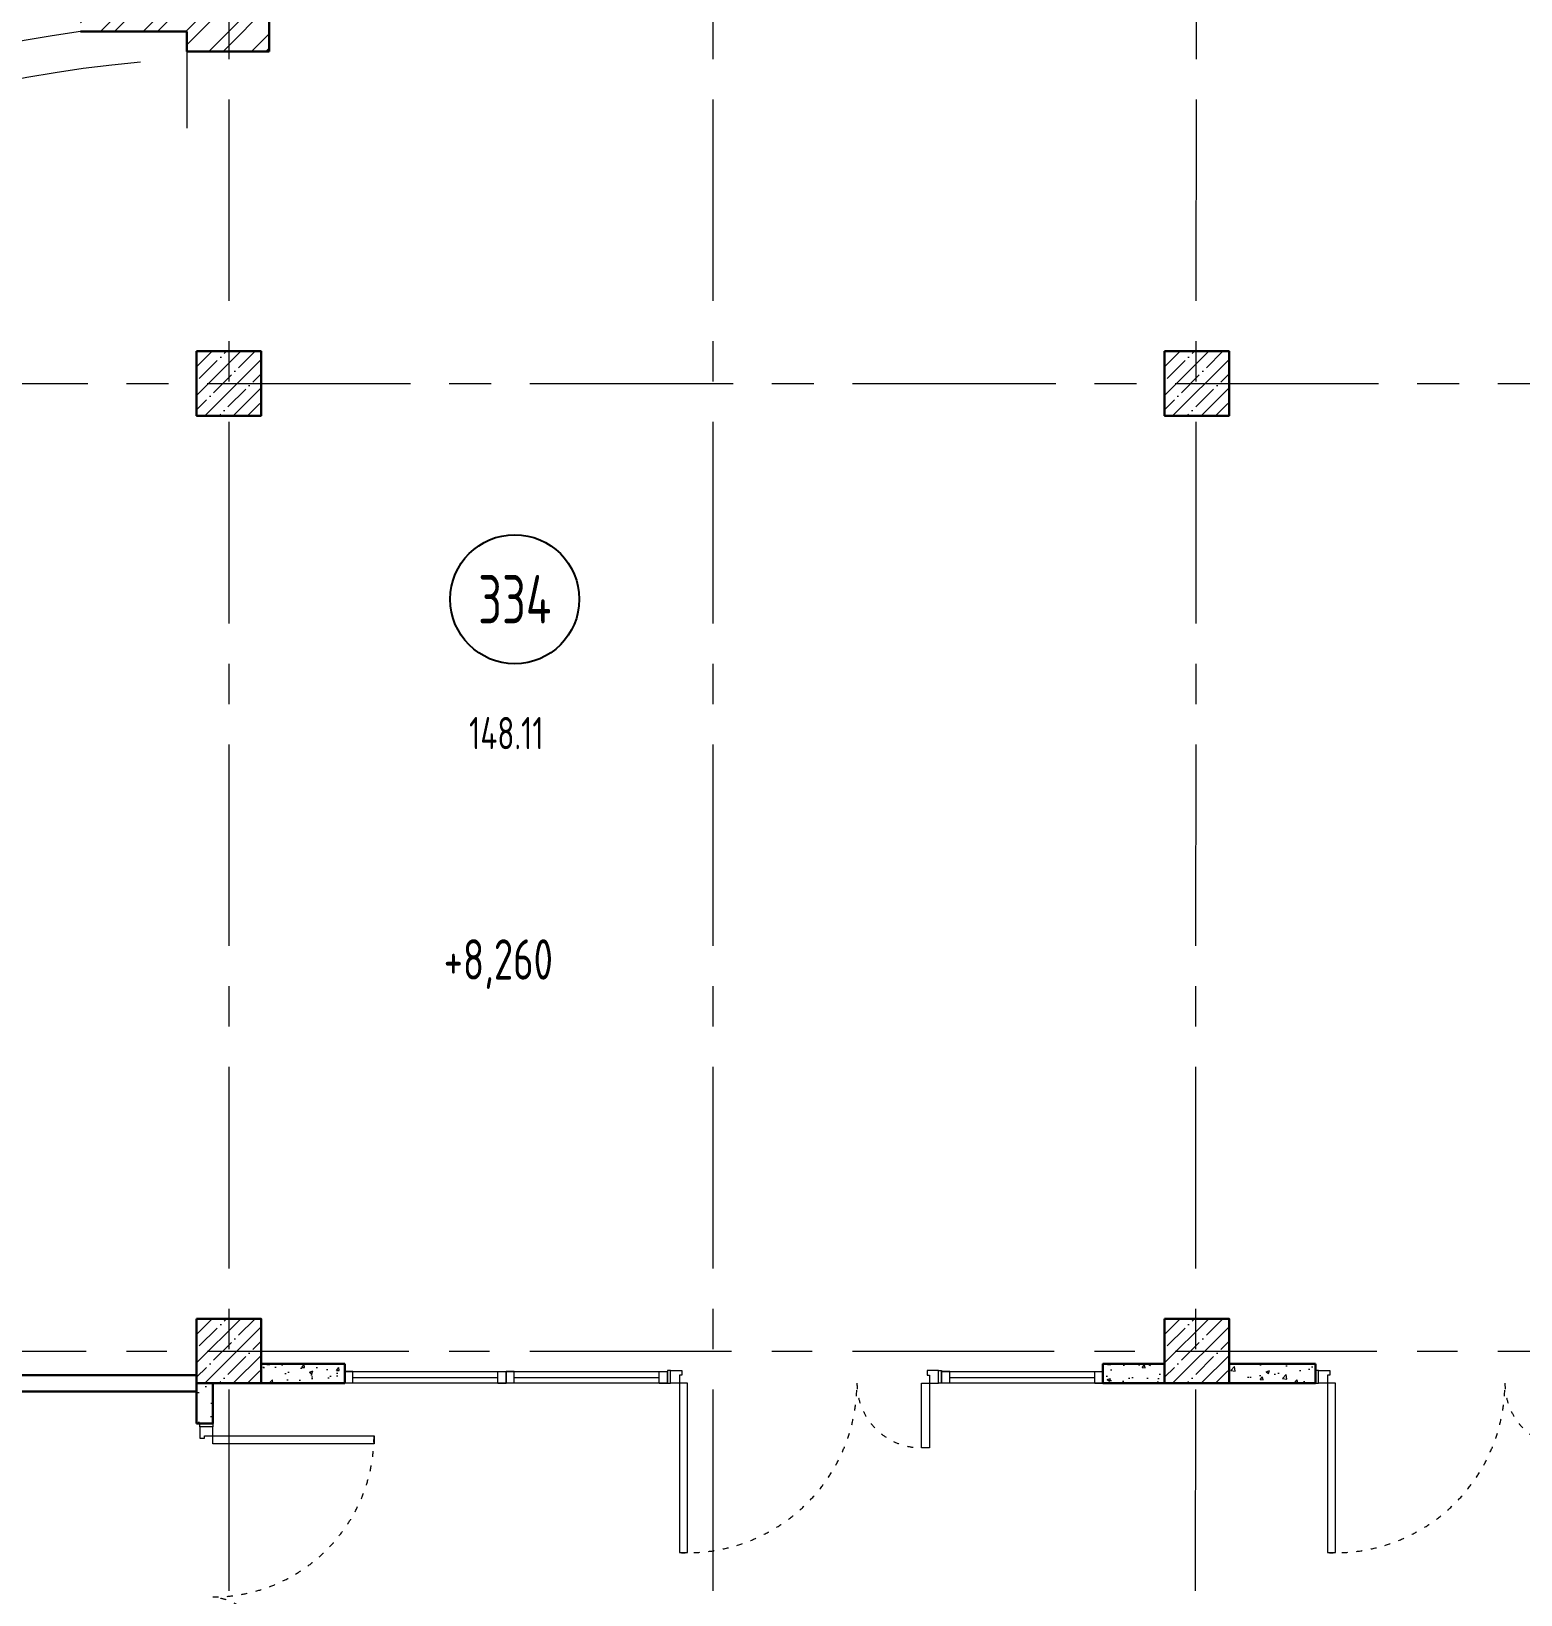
# Model space of a CAD drawing. Header units: millimetres. Extents: x -8689834 to 9419935, y 0 to 135940.
# Drawn here: x 62418 to 71651, y 117090 to 126785 of the extents above; entities that cross this region are included whole.
import ezdxf
from ezdxf import colors
from ezdxf.entities.mleader import LeaderData, LeaderLine
from ezdxf.enums import TextEntityAlignment as Align
from ezdxf.math import Vec2, Vec3

# ---------------------------------------------------------------- set-up
doc = ezdxf.new("R2010")
doc.units = ezdxf.units.MM
doc.header["$MEASUREMENT"] = 0
doc.linetypes.add('ACAD_ISO03W100', pattern=[30, 12, -18])
doc.linetypes.add('CENTER', pattern=[2, 1.25, -0.25, 0.25, -0.25])
doc.layers.get('0').update_dxf_attribs({"color": 250, "lineweight": 9})
for name, color, linetype, lineweight in [('АР_Витраж', 4, 'Continuous', 15), ('АР_Двери', 175, 'Continuous', 18), ('АР_Колонны', 250, 'Continuous', 30), ('АР_Колонны Штрих', 250, 'Continuous', 5), ('АР_Маркер экспликации', 239, 'Continuous', 13), ('АР_Номер помещения', 1, 'Continuous', 25), ('АР_Оси', 7, 'Continuous', 9), ('АР_Отметки', 250, 'Continuous', 15), ('АР_Перегородки газоблок', 165, 'Continuous', 30), ('АР_Перегородки газоблок_Штрих', 165, 'Continuous', 5), ('АР_Подоконники', 163, 'Continuous', 9), ('АР_Помещения_площадь', 19, 'Continuous', 9), ('АР_Сущ Несущая стена', 216, 'Continuous', 30), ('АР_Штриховка кирпич', 250, 'Continuous', 9)]:
    doc.layers.add(name, color=color, linetype=linetype, lineweight=lineweight)
doc.layers.get('0').freeze()
doc.styles.add('ISOCPEUR', font='isocpeur.ttf', dxfattribs={"width": 0.7})
doc.styles.get("Standard").update_dxf_attribs({"font": 'isocpeur.ttf', "width": 0.7})
pattern_1 = [(50, (0, 0), (215.17805, -18.82564), [22.5, -247.5]), (355, (0, 0), (-41.6254, 225.65764), [18, -198]), (100.45144, (17.93, -1.57), (173.55265, 206.832), [19.12206, -210.34263]), (46.1842, (0, 60), (320.1724, -49.6558), [33.75, -371.25]), (96.63564, (26.68, 55.86), (280.3986, 292.2356), [28.6831, -315.5141]), (351.18416, (0, 60), (280.3986, 292.2356), [27, -297]), (21, (30, 45), (179.07212, -120.78567), [22.5, -247.5]), (326, (30, 45), (72.9946, 217.545), [18, -198]), (71.45144, (44.92, 34.93), (252.0667, 96.75935), [19.12206, -210.34263]), (37.5, (0, 0), (3.647957, 99.868156), [0, -195.6, 0, -201, 0, -198.75]), (7.5, (0, 0), (78.92086, 118.32351), [0, -114.6, 0, -191.1, 0, -75.75]), (327.5, (-66.9, 0), (160.14673, -6.76646), [0, -75, 0, -234, 0, -310.5]), (317.5, (-96.9, 0), (174.95585, 30.0315), [0, -97.5, 0, -155.4, 0, -220.5])]

# ---------------------------------------------------------------- blocks, each defined once
blk = doc.blocks.new('*U41')
at = {"linetype": 'ByBlock'}
for p, q in [((0, 0), (0, -74)), ((50, 0), (0, 0)), ((0, -74), (0, 0)), ((1000, 0), (0, 0)), ((50, -74), (0, -74)), ((0, -74), (1000, -74)), ((50, 0), (50, -74)), ((950, 0), (50, 0)), ((50, -37), (950, -37)), ((50, -74), (950, -74)), ((950, 0), (1000, 0)), ((950, 0), (950, -74)), ((950, -74), (1000, -74)), ((1000, 0), (1000, -74)), ((1000, -74), (1000, 0))]:
    blk.add_line(p, q, dxfattribs=at)
blk = doc.blocks.new('*U42')
at = {"linetype": 'ByBlock'}
for p, q in [((0, 0), (0, -74)), ((50, 0), (0, 0)), ((0, -74), (0, 0)), ((1000, 0), (0, 0)), ((50, -74), (0, -74)), ((0, -74), (1000, -74)), ((50, 0), (50, -74)), ((950, 0), (50, 0)), ((50, -37), (950, -37)), ((50, -74), (950, -74)), ((950, 0), (1000, 0)), ((950, 0), (950, -74)), ((950, -74), (1000, -74)), ((1000, 0), (1000, -74)), ((1000, -74), (1000, 0))]:
    blk.add_line(p, q, dxfattribs=at)
blk = doc.blocks.new('*U1761')
at = {"layer": 'АР_Номер помещения', "color": 7}
blk.add_circle((-20232.7, 2600.1), 400, dxfattribs=at)
at = {"layer": 'АР_Номер помещения', "color": 7, "style": 'ISOCPEUR', "width": 0.7}
blk.add_attdef('НОМЕР_ПОМЕЩЕНИЯ', text='', height=300, dxfattribs=at).set_placement((-20232.7, 2600.1), align=Align.MIDDLE_CENTER)
at = {"layer": 'АР_Помещения_площадь', "color": 7, "lineweight": 30, "width": 0.7, "flags": 104}
blk.add_attdef('ИМЯ_ПОМЕЩЕНИЯ', text='', height=100, dxfattribs=at).set_placement((157.6, 1217.1), align=Align.MIDDLE_CENTER)
blk = doc.blocks.new('Полуторная_на лестницу')
for points in [[(75, 80), (75, 1080), (124.9, 1080), (124.9, 80)], [(1375.1, 430), (1375.1, 80), (1425, 80), (1425, 430)]]:
    blk.add_lwpolyline(points, close=True)
for points in [[(0, 0), (0, 80), (20, 80), (20, 0), (0, 0)], [(20, 80), (20, 0), (90, 0), (90, 30), (75, 30), (75, 80), (20, 80)], [(1480, 80), (1480, 0), (1410, 0), (1410, 30), (1425, 30), (1425, 80), (1480, 80)], [(1500, 0), (1500, 80), (1480, 80), (1480, 0), (1500, 0)]]:
    blk.add_lwpolyline(points)
at = {"linetype": 'ACAD_ISO03W100', "ltscale": 3}
for centre, radius, start, end in [((75, 80), 1000, 0, 90), ((1465.4, 39.6), 392.5, 95.90754, 174.09246)]:
    blk.add_arc(centre, radius, start, end, dxfattribs=at)
blk = doc.blocks.new('Дверь_1700')
at = {"layer": 'АР_Двери'}
for points in [[(22995, 82160.9), (22995, 82080.9), (23015, 82080.9), (23015, 82160.9), (22995, 82160.9)], [(23015, 82080.9), (23015, 82160.9), (23085, 82160.9), (23085, 82130.9), (23070, 82130.9), (23070, 82080.9), (23015, 82080.9)], [(24675, 82080.9), (24675, 82160.9), (24605, 82160.9), (24605, 82130.9), (24620, 82130.9), (24620, 82080.9), (24675, 82080.9)], [(24695, 82160.9), (24695, 82080.9), (24675, 82080.9), (24675, 82160.9), (24695, 82160.9)]]:
    blk.add_lwpolyline(points, dxfattribs=at)
for points in [[(23070, 82080.9), (23070, 81030.9), (23119.9, 81030.9), (23119.9, 82080.9)], [(24570.2, 81680.9), (24570.2, 82080.9), (24620, 82080.9), (24620, 81680.9)]]:
    blk.add_lwpolyline(points, close=True, dxfattribs=at)
at = {"layer": 'АР_Двери', "linetype": 'ACAD_ISO03W100', "ltscale": 3}
for centre, radius, start, end in [((23117.8, 82082.2), 1052.3, 267.39653, 359.9316), ((24570.2, 82080.9), 400, 180, 270)]:
    blk.add_arc(centre, radius, start, end, dxfattribs=at)
blk = doc.blocks.new('_DotSmall')
at = {"color": 0, "linetype": 'ByBlock', "const_width": 0.5}
blk.add_lwpolyline([(-0.0625, 0, 1), (0.0625, 0, 1)], format="xyb", close=True, dxfattribs=at)

msp = doc.modelspace()

# ---------------------------------------------------------------- hatches: boundary and pattern name
at = {"layer": 'АР_Колонны Штрих', "ltscale": 100}
h = msp.add_hatch(dxfattribs=at)
h.set_pattern_fill('ANSI35', color=256, scale=500)
h.set_pattern_definition([(45, (-893609.7, 164672.16), (-88.388348, 88.388348), []), (45, (-893521.31, 164672.16), (-88.388348, 88.388348), [156.25, -31.25, 0, -31.25])])
h.paths.add_polyline_path([(63842.4, 124800.7), (63442.4, 124800.7), (63442.4, 124400.7), (63842.4, 124400.7)])
h = msp.add_hatch(dxfattribs=at)
h.set_pattern_fill('ANSI35', color=256, scale=500)
h.set_pattern_definition([(45, (-887609.7, 164672.16), (-88.388348, 88.388348), []), (45, (-887521.31, 164672.16), (-88.388348, 88.388348), [156.25, -31.25, 0, -31.25])])
h.paths.add_polyline_path([(69842.4, 124800.7), (69442.4, 124800.7), (69442.4, 124400.7), (69842.4, 124400.7)])
h = msp.add_hatch(dxfattribs=at)
h.set_pattern_fill('ANSI35', color=256, scale=500)
h.set_pattern_definition([(45, (-893609.7, 158672.16), (-88.388348, 88.388348), []), (45, (-893521.31, 158672.16), (-88.388348, 88.388348), [156.25, -31.25, 0, -31.25])])
h.paths.add_polyline_path([(63842.4, 118800.7), (63442.4, 118800.7), (63442.4, 118400.7), (63842.4, 118400.7)])
h = msp.add_hatch(dxfattribs=at)
h.set_pattern_fill('ANSI35', color=256, scale=500)
h.set_pattern_definition([(45, (-887609.7, 158672.16), (-88.388348, 88.388348), []), (45, (-887521.31, 158672.16), (-88.388348, 88.388348), [156.25, -31.25, 0, -31.25])])
h.paths.add_polyline_path([(69842.4, 118800.7), (69442.4, 118800.7), (69442.4, 118400.7), (69842.4, 118400.7)])
at = {"layer": 'АР_Перегородки газоблок_Штрих', "ltscale": 100}
h = msp.add_hatch(dxfattribs=at)
h.set_pattern_fill('AR-CONC', color=256, scale=30)
h.set_pattern_definition(pattern_1)
h.paths.add_polyline_path([(63842.4, 118520.8), (63842.4, 118400.8), (63842.4, 118400.8), (63842.4, 118520.8), (63650.3, 118520.8), (64360.8, 118520.7), (64360.8, 118400.8), (63842.4, 118400.8), (63842.4, 118520.8), (63842.4, 118520.8), (63842.4, 118400.8), (63842.4, 118520.8)])
h = msp.add_hatch(dxfattribs=at)
h.set_pattern_fill('AR-CONC', color=256, scale=30)
h.set_pattern_definition([(50, (130, 0), (215.17805, -18.82564), [22.5, -247.5]), (355, (130, 0), (-41.6254, 225.65764), [18, -198]), (100.45144, (147.93, -1.57), (173.55265, 206.832), [19.12206, -210.34263]), (46.1842, (130, 60), (320.1724, -49.6558), [33.75, -371.25]), (96.63564, (156.68, 55.86), (280.3986, 292.2356), [28.6831, -315.5141]), (351.18416, (130, 60), (280.3986, 292.2356), [27, -297]), (21, (160, 45), (179.07212, -120.78567), [22.5, -247.5]), (326, (160, 45), (72.9946, 217.545), [18, -198]), (71.45144, (174.92, 34.93), (252.0667, 96.75935), [19.12206, -210.34263]), (37.5, (130, 0), (3.647957, 99.868156), [0, -195.6, 0, -201, 0, -198.75]), (7.5, (130, 0), (78.92086, 118.32351), [0, -114.6, 0, -191.1, 0, -75.75]), (327.5, (63.1, 0), (160.14673, -6.76646), [0, -75, 0, -234, 0, -310.5]), (317.5, (33.1, 0), (174.95585, 30.0315), [0, -97.5, 0, -155.4, 0, -220.5])])
h.paths.add_polyline_path([(69060.8, 118520.7), (69060.8, 118400.7), (69060.8, 118400.7), (69060.8, 118520.7), (69442.4, 118520.7), (69442.4, 118400.7), (69060.8, 118400.7), (69060.8, 118520.7), (69060.8, 118520.7), (69060.8, 118400.7), (69060.8, 118520.7)])
h = msp.add_hatch(dxfattribs=at)
h.set_pattern_fill('AR-CONC', color=256, scale=30)
h.set_pattern_definition(pattern_1)
h.paths.add_polyline_path([(70377.4, 118520.7), (69842.4, 118520.7), (69842.4, 118400.7), (70377.4, 118400.7)])
h = msp.add_hatch(dxfattribs=at)
h.set_pattern_fill('AR-CONC', color=256, scale=30)
h.set_pattern_definition([(50, (-280, -9e-11), (215.17805, -18.82564), [22.5, -247.5]), (355, (-280, -9e-11), (-41.6254, 225.65764), [18, -198]), (100.45144, (-262.07, -1.57), (173.55265, 206.832), [19.12206, -210.34263]), (46.1842, (-280, 60), (320.1724, -49.6558), [33.75, -371.25]), (96.63564, (-253.32, 55.86), (280.3986, 292.2356), [28.6831, -315.5141]), (351.18416, (-280, 60), (280.3986, 292.2356), [27, -297]), (21, (-250, 45), (179.07212, -120.78567), [22.5, -247.5]), (326, (-250, 45), (72.9946, 217.545), [18, -198]), (71.45144, (-235.08, 34.93), (252.0667, 96.75935), [19.12206, -210.34263]), (37.5, (-280, -9e-11), (3.647957, 99.868156), [0, -195.6, 0, -201, 0, -198.75]), (7.5, (-280, -9e-11), (78.92086, 118.32351), [0, -114.6, 0, -191.1, 0, -75.75]), (327.5, (-346.9, -9e-11), (160.14673, -6.76646), [0, -75, 0, -234, 0, -310.5]), (317.5, (-376.9, -9e-11), (174.95585, 30.0315), [0, -97.5, 0, -155.4, 0, -220.5])])
h.paths.add_polyline_path([(63442.4, 118270.7), (63442.4, 118150.7), (63442.4, 118150.7), (63442.4, 118270.7), (63442.4, 118400.7), (63542.4, 118400.7), (63542.4, 118150.7), (63442.4, 118150.7), (63442.4, 118270.7), (63442.4, 118270.7), (63442.4, 118150.7), (63442.4, 118270.7)])
at = {"layer": 'АР_Штриховка кирпич', "ltscale": 100}
h = msp.add_hatch(dxfattribs=at)
h.set_pattern_fill('ANSI32', color=256, scale=500)
h.set_pattern_definition([(45, (-934897.25, 167426.86), (-132.58252, 132.58252), []), (45, (-934808.86, 167426.86), (-132.58252, 132.58252), [])])
h.paths.add_polyline_path([(64397.4, 130860.7), (63382.4, 130860.7), (63382.4, 127350.9), (62722.4, 127350.9), (62722.4, 126784), (63382.4, 126784), (63382.4, 126660.7), (63892.4, 126660.7), (63892.4, 130350.7), (64397.4, 130350.7)])

# ---------------------------------------------------------------- linework, layer by layer
at = {"layer": 'АР_Колонны', "ltscale": 100}
for points in [[(63442.4, 124800.7), (63842.4, 124800.7), (63842.4, 124400.7), (63442.4, 124400.7)], [(69442.4, 124800.7), (69842.4, 124800.7), (69842.4, 124400.7), (69442.4, 124400.7)], [(63442.4, 118800.7), (63842.4, 118800.7), (63842.4, 118400.7), (63442.4, 118400.7)], [(69442.4, 118800.7), (69842.4, 118800.7), (69842.4, 118400.7), (69442.4, 118400.7)]]:
    msp.add_lwpolyline(points, close=True, dxfattribs=at)
at = {"layer": 'АР_Оси', "linetype": 'CENTER', "ltscale": 1000}
for p, q in [((63642.4, 134363.2), (63642.4, 78630.8)), ((66642.4, 134363.2), (66642.4, 78630.8)), ((69642.4, 134363.2), (69612.4, 78630.8)), ((45508.7, 124600.7), (128687.1, 124600.7)), ((45518.9, 124601), (128697.3, 124601)), ((45508.7, 118600.7), (128687.1, 118600.7))]:
    msp.add_line(p, q, dxfattribs=at)
at = {"layer": 'АР_Перегородки газоблок', "ltscale": 100}
for p, q in [((63442.4, 118450.7), (62142.4, 118450.7)), ((63442.4, 118350.7), (59619.5, 118350.7))]:
    msp.add_line(p, q, dxfattribs=at)
for points in [[(64360.8, 118520.7), (63842.4, 118520.7)], [(64360.8, 118520.7), (64360.8, 118400.7)], [(69442.4, 118400.7), (69060.8, 118400.7), (69060.8, 118520.7), (69442.4, 118520.7)], [(70377.4, 118520.7), (69842.4, 118520.7)], [(70377.4, 118520.7), (70377.4, 118400.7)], [(63442.4, 118150.7), (63442.4, 118400.7)], [(63542.4, 118150.7), (63542.4, 118400.7)], [(64360.8, 118400.7), (63842.4, 118400.7)], [(70377.4, 118400.7), (69842.4, 118400.7)], [(63442.4, 118150.7), (63542.4, 118150.7)]]:
    msp.add_lwpolyline(points, dxfattribs=at)
at = {"layer": 'АР_Подоконники', "ltscale": 100}
msp.add_line((63382.4, 126660.7), (63382.4, 126184), dxfattribs=at)
msp.add_arc((63850.1, 118393), 8235.7, 95.26614, 171.91961, dxfattribs=at)
at = {"layer": 'АР_Сущ Несущая стена', "ltscale": 100}
for p, q in [((63892.4, 130350.7), (63892.4, 126660.7)), ((63382.4, 126784), (63382.4, 126660.7)), ((63382.4, 126784), (63382.4, 126660.7)), ((63382.4, 126660.7), (63892.4, 126660.7)), ((63382.4, 126660.7), (63892.4, 126660.7))]:
    msp.add_line(p, q, dxfattribs=at)
for points in [[(62723.5, 126784), (63382.4, 126784)], [(63082.4, 126784), (63382.4, 126784)]]:
    msp.add_lwpolyline(points, dxfattribs=at)
at = {"layer": 'АР_Сущ Несущая стена', "lineweight": 18, "ltscale": 100}
for centre, radius, start, end in [((63608.8, 118630.9), 8924.2, 95.70052, 174.08425), ((63914, 118375.1), 8492.7, 98.05865, 172.04374)]:
    msp.add_arc(centre, radius, start, end, dxfattribs=at)

# ---------------------------------------------------------------- block references
at = {"layer": 'АР_Витраж', "ltscale": 100, "xscale": -1, "rotation": 180.0001519656341}
for name, p in [('*U42', (64360.8, 118400.7)), ('*U42', (65360.8, 118400.7)), ('*U41', (68060.8, 118400.7))]:
    msp.add_blockref(name, p, dxfattribs=at)
at = {"layer": 'АР_Двери'}
for p in [(43365.8, 36319.8), (47382.4, 36319.8)]:
    msp.add_blockref('Дверь_1700', p, dxfattribs=at)
at = {"layer": 'АР_Двери', "rotation": 270}
msp.add_blockref('Полуторная_на лестницу', (63462.4, 118150.7), dxfattribs=at)
at = {"layer": 'АР_Маркер экспликации'}
ref = msp.add_blockref('*U1761', (85647.5, 120663), dxfattribs=at)
ref.add_attrib('НОМЕР_ПОМЕЩЕНИЯ', '334', dxfattribs={"layer": 'АР_Номер помещения', "color": 7, "height": 300, "style": 'ISOCPEUR', "width": 0.7}).set_placement((65414.8, 123263.1), align=Align.MIDDLE_CENTER)
ref.add_attrib('ПЛОЩАДЬ_ПОМЕЩЕНИЯ', '148.11', dxfattribs={"layer": 'АР_Помещения_площадь', "color": 7, "height": 200, "style": 'ISOCPEUR', "width": 0.7}).set_placement((65594, 122432.7), align=Align.MIDDLE_RIGHT)

# ---------------------------------------------------------------- leaders
at = {"layer": 'АР_Отметки'}
ml = msp.add_multileader_mtext('Standard', dxfattribs=at)
ml.set_content('Л.4', color=256, style='ISOCPEUR')
ml.set_leader_properties(color=256, linetype='Continuous', lineweight=-1)
ml.set_arrow_properties(name='DOTSMALL')
ml.build(insert=Vec2(0, 0))
ml.multileader.update_dxf_attribs({"has_text_frame": 1, "text_left_attachment_type": 4, "text_right_attachment_type": 4, "dogleg_length": 100, "arrow_head_size": 180})
ctx = ml.context
ctx.base_point, ctx.char_height, ctx.arrow_head_size, ctx.landing_gap_size, ctx.plane_origin = Vec3(82551.9, 129862.6), 250, 180, 50, Vec3(110672.3, 117704.9)
ctx.left_attachment, ctx.right_attachment = 4, 4
notes = []
notes.append((ctx, [(0, (0, 0, 0), (0, 0), (1, 0), 1, [])]))
ctx.mtext.insert, ctx.mtext.width, ctx.mtext.line_spacing_style, ctx.mtext.flow_direction = Vec3(82601.9, 130195.9), 852.697, 2, 5
ml = msp.add_multileader_mtext('Standard', dxfattribs=at)
ml.set_content('Л.4', color=256, style='ISOCPEUR')
ml.set_leader_properties(color=256, linetype='Continuous', lineweight=-1)
ml.set_arrow_properties(name='DOTSMALL')
ml.build(insert=Vec2(0, 0))
ml.multileader.update_dxf_attribs({"has_text_frame": 1, "text_left_attachment_type": 4, "text_right_attachment_type": 4, "dogleg_length": 100, "arrow_head_size": 180})
ctx = ml.context
ctx.base_point, ctx.char_height, ctx.arrow_head_size, ctx.landing_gap_size, ctx.plane_origin = Vec3(492034.9, 129862.6), 250, 180, 50, Vec3(520155.4, 117704.9)
ctx.left_attachment, ctx.right_attachment = 4, 4
notes.append((ctx, [(0, (0, 0, 0), (0, 0), (1, 0), 1, [])]))
ctx.mtext.insert, ctx.mtext.width, ctx.mtext.line_spacing_style, ctx.mtext.flow_direction = Vec3(492084.9, 130195.9), 852.697, 2, 5
ml = msp.add_multileader_mtext('Standard', dxfattribs=at)
ml.set_content('Л.4', color=256, style='ISOCPEUR')
ml.set_leader_properties(color=256, linetype='Continuous', lineweight=-1)
ml.set_arrow_properties(name='DOTSMALL')
ml.build(insert=Vec2(0, 0))
ml.multileader.update_dxf_attribs({"has_text_frame": 1, "text_left_attachment_type": 4, "text_right_attachment_type": 4, "dogleg_length": 100, "arrow_head_size": 180})
ctx = ml.context
ctx.base_point, ctx.char_height, ctx.arrow_head_size, ctx.landing_gap_size, ctx.plane_origin = Vec3(354034, 129862.6), 250, 180, 50, Vec3(382154.5, 117704.9)
ctx.left_attachment, ctx.right_attachment = 4, 4
notes.append((ctx, [(0, (0, 0, 0), (0, 0), (1, 0), 1, [])]))
ctx.mtext.insert, ctx.mtext.width, ctx.mtext.line_spacing_style, ctx.mtext.flow_direction = Vec3(354084, 130195.9), 852.697, 2, 5
ml = msp.add_multileader_mtext('Standard', dxfattribs=at)
ml.set_content('Л.4', color=256, style='ISOCPEUR')
ml.set_leader_properties(color=256, linetype='Continuous', lineweight=-1)
ml.set_arrow_properties(name='DOTSMALL')
ml.build(insert=Vec2(0, 0))
ml.multileader.update_dxf_attribs({"has_text_frame": 1, "text_left_attachment_type": 4, "text_right_attachment_type": 4, "dogleg_length": 100, "arrow_head_size": 180})
ctx = ml.context
ctx.base_point, ctx.char_height, ctx.arrow_head_size, ctx.landing_gap_size, ctx.plane_origin = Vec3(219490, 129862.6), 250, 180, 50, Vec3(247610.5, 117704.9)
ctx.left_attachment, ctx.right_attachment = 4, 4
notes.append((ctx, [(0, (0, 0, 0), (0, 0), (1, 0), 1, [])]))
ctx.mtext.insert, ctx.mtext.width, ctx.mtext.line_spacing_style, ctx.mtext.flow_direction = Vec3(219540, 130195.9), 852.697, 2, 5
ml = msp.add_multileader_mtext('Standard', dxfattribs=at)
ml.set_content('+8,260', color=256, style='ISOCPEUR')
ml.set_leader_properties(color=256, linetype='Continuous', lineweight=-1)
ml.set_arrow_properties(name='DOTSMALL')
ml.build(insert=Vec2(0, 0))
ml.multileader.update_dxf_attribs({"has_text_frame": 1, "text_left_attachment_type": 4, "text_right_attachment_type": 4, "dogleg_length": 100, "arrow_head_size": 180})
ctx = ml.context
ctx.base_point, ctx.char_height, ctx.arrow_head_size, ctx.landing_gap_size, ctx.plane_origin = Vec3(82613.5, 129062.4), 250, 180, 50, Vec3(91980.1, 128243.6)
ctx.left_attachment, ctx.right_attachment = 4, 4
notes.append((ctx, [(0, (0, 0, 0), (0, 0), (1, 0), 1, [])]))
ctx.mtext.insert, ctx.mtext.width, ctx.mtext.line_spacing_style, ctx.mtext.flow_direction = Vec3(82663.5, 129395.7), 852.697, 2, 5
ml = msp.add_multileader_mtext('Standard', dxfattribs=at)
ml.set_content('+6,175', color=256, style='ISOCPEUR')
ml.set_leader_properties(color=256, linetype='Continuous', lineweight=-1)
ml.set_arrow_properties(name='DOTSMALL')
ml.build(insert=Vec2(0, 0))
ml.multileader.update_dxf_attribs({"has_text_frame": 1, "text_left_attachment_type": 4, "text_right_attachment_type": 4, "dogleg_length": 100, "arrow_head_size": 180})
ctx = ml.context
ctx.base_point, ctx.char_height, ctx.arrow_head_size, ctx.landing_gap_size, ctx.plane_origin = Vec3(87854.9, 128796.4), 250, 180, 50, Vec3(97221.5, 127977.7)
ctx.left_attachment, ctx.right_attachment = 4, 4
notes.append((ctx, [(0, (0, 0, 0), (0, 0), (1, 0), 1, [])]))
ctx.mtext.insert, ctx.mtext.width, ctx.mtext.line_spacing_style, ctx.mtext.flow_direction = Vec3(87904.9, 129129.8), 852.697, 2, 5
ml = msp.add_multileader_mtext('Standard', dxfattribs=at)
ml.set_content('+6,175', color=256, style='ISOCPEUR')
ml.set_leader_properties(color=256, linetype='Continuous', lineweight=-1)
ml.set_arrow_properties(name='DOTSMALL')
ml.build(insert=Vec2(0, 0))
ml.multileader.update_dxf_attribs({"has_text_frame": 1, "text_left_attachment_type": 4, "text_right_attachment_type": 4, "dogleg_length": 100, "arrow_head_size": 180})
ctx = ml.context
ctx.base_point, ctx.char_height, ctx.arrow_head_size, ctx.landing_gap_size, ctx.plane_origin = Vec3(114073.1, 126512.9), 250, 180, 50, Vec3(123439.7, 125694.1)
ctx.left_attachment, ctx.right_attachment = 4, 4
notes.append((ctx, [(0, (0, 0, 0), (0, 0), (1, 0), 1, [])]))
ctx.mtext.insert, ctx.mtext.width, ctx.mtext.line_spacing_style, ctx.mtext.flow_direction = Vec3(114123.1, 126846.2), 852.697, 2, 5
ml = msp.add_multileader_mtext('Standard', dxfattribs=at)
ml.set_content('Л.5', color=256, style='ISOCPEUR')
ml.set_leader_properties(color=256, linetype='Continuous', lineweight=-1)
ml.set_arrow_properties(name='DOTSMALL')
ml.build(insert=Vec2(0, 0))
ml.multileader.update_dxf_attribs({"has_text_frame": 1, "text_left_attachment_type": 4, "text_right_attachment_type": 4, "dogleg_length": 100, "arrow_head_size": 180})
ctx = ml.context
ctx.base_point, ctx.char_height, ctx.arrow_head_size, ctx.landing_gap_size, ctx.plane_origin = Vec3(112375.8, 126435.2), 250, 180, 50, Vec3(138158.6, 112714.6)
ctx.left_attachment, ctx.right_attachment = 4, 4
notes.append((ctx, [(0, (0, 0, 0), (0, 0), (1, 0), 1, [])]))
ctx.mtext.insert, ctx.mtext.width, ctx.mtext.line_spacing_style, ctx.mtext.flow_direction = Vec3(112425.8, 126768.6), 852.697, 2, 5
ml = msp.add_multileader_mtext('Standard', dxfattribs=at)
ml.set_content('+8,260', color=256, style='ISOCPEUR')
ml.set_leader_properties(color=256, linetype='Continuous', lineweight=-1)
ml.set_arrow_properties(name='DOTSMALL')
ml.build(insert=Vec2(0, 0))
ml.multileader.update_dxf_attribs({"has_text_frame": 1, "text_left_attachment_type": 4, "text_right_attachment_type": 4, "dogleg_length": 100, "arrow_head_size": 180})
ctx = ml.context
ctx.base_point, ctx.char_height, ctx.arrow_head_size, ctx.landing_gap_size, ctx.plane_origin = Vec3(64924, 120820.9), 250, 180, 50, Vec3(74290.7, 120002.2)
ctx.left_attachment, ctx.right_attachment = 4, 4
notes.append((ctx, [(0, (0, 0, 0), (0, 0), (1, 0), 1, [])]))
ctx.mtext.insert, ctx.mtext.width, ctx.mtext.line_spacing_style, ctx.mtext.flow_direction = Vec3(64974, 121154.3), 852.697, 2, 5
ml = msp.add_multileader_mtext('Standard', dxfattribs=at)
ml.set_content('+8,260', color=256, style='ISOCPEUR')
ml.set_leader_properties(color=256, linetype='Continuous', lineweight=-1)
ml.set_arrow_properties(name='DOTSMALL')
ml.build(insert=Vec2(0, 0))
ml.multileader.update_dxf_attribs({"has_text_frame": 1, "text_left_attachment_type": 4, "text_right_attachment_type": 4, "dogleg_length": 100, "arrow_head_size": 180})
ctx = ml.context
ctx.base_point, ctx.char_height, ctx.arrow_head_size, ctx.landing_gap_size, ctx.plane_origin = Vec3(113314.4, 119320.8), 250, 180, 50, Vec3(122681.1, 118502.1)
ctx.left_attachment, ctx.right_attachment = 4, 4
notes.append((ctx, [(0, (0, 0, 0), (0, 0), (1, 0), 1, [])]))
ctx.mtext.insert, ctx.mtext.width, ctx.mtext.line_spacing_style, ctx.mtext.flow_direction = Vec3(113364.4, 119654.2), 852.697, 2, 5
ml = msp.add_multileader_mtext('Standard', dxfattribs=at)
ml.set_content('+8,260', color=256, style='ISOCPEUR')
ml.set_leader_properties(color=256, linetype='Continuous', lineweight=-1)
ml.set_arrow_properties(name='DOTSMALL')
ml.build(insert=Vec2(0, 0))
ml.multileader.update_dxf_attribs({"has_text_frame": 1, "text_left_attachment_type": 4, "text_right_attachment_type": 4, "dogleg_length": 100, "arrow_head_size": 180})
ctx = ml.context
ctx.base_point, ctx.char_height, ctx.arrow_head_size, ctx.landing_gap_size, ctx.plane_origin = Vec3(91686.3, 118811), 250, 180, 50, Vec3(101053, 117992.3)
ctx.left_attachment, ctx.right_attachment = 4, 4
notes.append((ctx, [(0, (0, 0, 0), (0, 0), (1, 0), 1, [])]))
ctx.mtext.insert, ctx.mtext.width, ctx.mtext.line_spacing_style, ctx.mtext.flow_direction = Vec3(91736.3, 119144.4), 852.697, 2, 5
for ctx, leaders in notes:
    for number, flags, end, landing, length, lines in leaders:
        leader = LeaderData()
        leader.index, (leader.has_last_leader_line, leader.has_dogleg_vector, leader.attachment_direction) = number, flags
        leader.last_leader_point, leader.dogleg_vector, leader.dogleg_length = Vec3(end), Vec3(landing), length
        for number, points, colour, breaks in lines:
            line = LeaderLine()
            line.index, line.vertices, line.color, line.breaks = number, Vec3.list(points), colors.encode_raw_color(colour), breaks
            leader.lines.append(line)
        ctx.leaders.append(leader)

doc.saveas('drawing.dxf')
